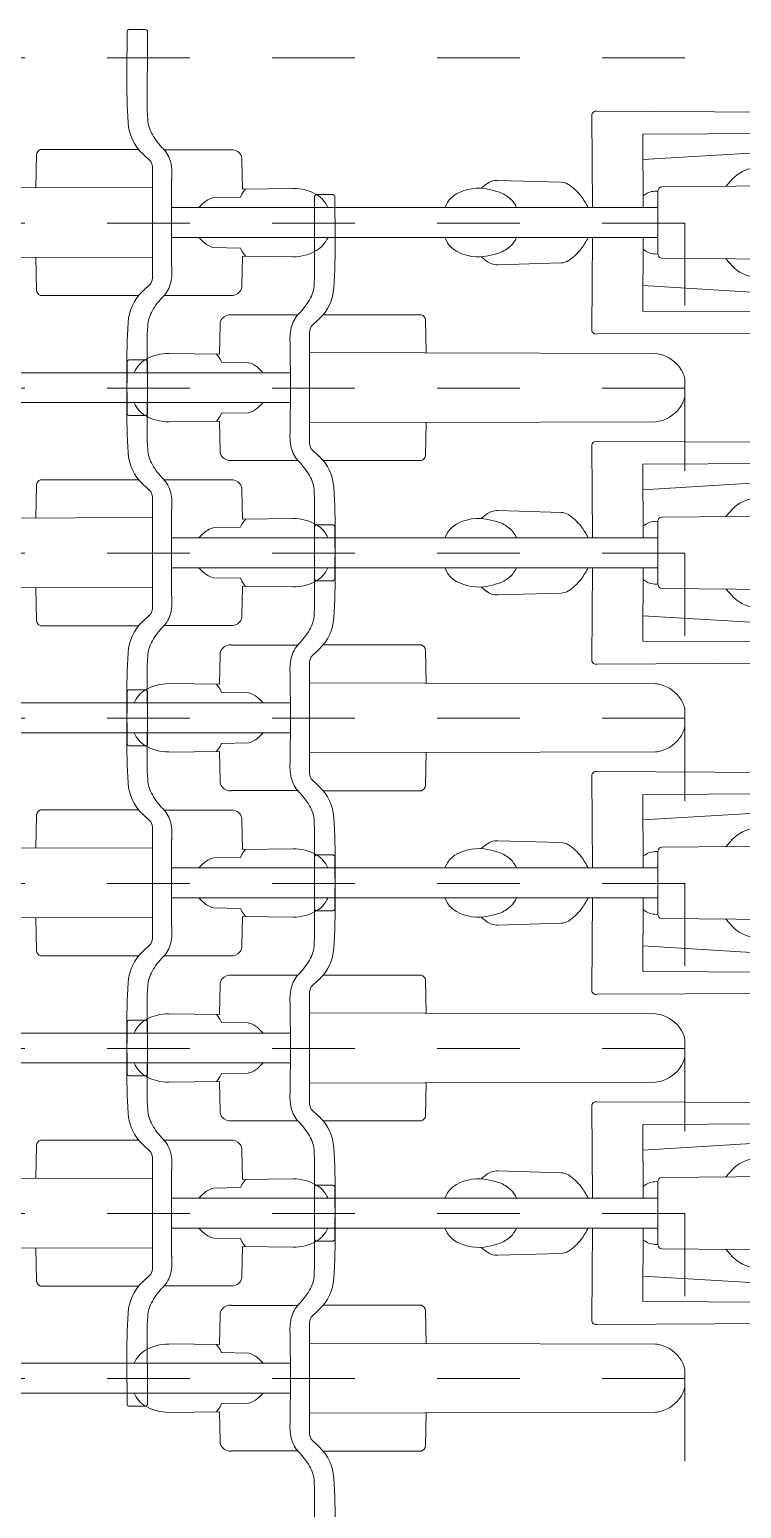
# Model space of a CAD drawing. Header units: metres. Extents: x -86 to 44, y -23 to 39.
# Drawn here: x 19.558 to 20.421, y -8.461 to -6.669 of the extents above; entities that cross this region are included whole.
import ezdxf

# ---------------------------------------------------------------- set-up
doc = ezdxf.new("R2010")
doc.units = ezdxf.units.M
doc.linetypes.add('_Verdeckte Linien_', pattern=[0.15, 0.1, -0.05])
for name, color, linetype, lineweight in [('A-DETL-GENF-HDLN', 7, '_Verdeckte Linien_', 9), ('A-DETL-GENF-OTLN', 7, 'Continuous', 9), ('C-PRKG-____-OTLN', 7, 'Continuous', 9)]:
    doc.layers.add(name, color=color, linetype=linetype, lineweight=lineweight)

# ---------------------------------------------------------------- blocks, each defined once
blk = doc.blocks.new('Fahrradstellplatz - Fahrradstellplatz-23803464--01_UG_OK_FFB_AF')
at = {"layer": 'A-DETL-GENF-HDLN', "color": 253, "true_color": 0x999999}
for p, q in [((0.4, 0), (0.4, 2)), ((0.4, 0), (0.4, 2)), ((0.8, 0), (0.8, 2)), ((0.8, 0), (0.8, 2)), ((1.2, 0), (1.2, 2)), ((1.2, 0), (1.2, 2)), ((1.6, 0), (1.6, 2)), ((0.4, 0), (0, 0)), ((1.2, 0), (0.8, 0)), ((1.6, 0), (1.2, 0)), ((0.8, 0), (0.4, 0))]:
    blk.add_line(p, q, dxfattribs=at)
at = {"layer": 'A-DETL-GENF-OTLN', "color": 253, "true_color": 0x999999}
for p, q in [((0.1825, 1.0675), (0.1825, 0.478)), ((0.2187, 1.0675), (0.2187, 0.478)), ((0.5825, 1.0675), (0.5825, 0.478)), ((0.6187, 1.0675), (0.6187, 0.478)), ((0.9825, 1.0675), (0.9825, 0.478)), ((1.0187, 1.0675), (1.0187, 0.478)), ((1.3825, 1.0675), (1.3825, 0.478)), ((1.4187, 1.0675), (1.4187, 0.478)), ((0.16, 0.564), (0.1592, 0.6253)), ((0.2412, 0.564), (0.242, 0.6253)), ((0.56, 0.564), (0.5592, 0.6253)), ((0.6412, 0.564), (0.642, 0.6253)), ((0.96, 0.564), (0.9592, 0.6253)), ((1.0412, 0.564), (1.042, 0.6253)), ((1.36, 0.564), (1.3592, 0.6253)), ((1.4412, 0.564), (1.442, 0.6253)), ((0.1242, 0.5633), (0.16, 0.564)), ((0.1599, 0.5677), (0.1626, 0.5655)), ((0.1703, 0.5287), (0.1697, 0.5614)), ((0.2309, 0.5287), (0.2315, 0.5614)), ((0.2413, 0.5677), (0.2386, 0.5655)), ((0.277, 0.5633), (0.2412, 0.564)), ((0.5242, 0.5633), (0.56, 0.564)), ((0.5599, 0.5677), (0.5626, 0.5655)), ((0.5703, 0.5287), (0.5697, 0.5614)), ((0.6309, 0.5287), (0.6315, 0.5614)), ((0.6413, 0.5677), (0.6386, 0.5655)), ((0.677, 0.5633), (0.6412, 0.564)), ((0.9242, 0.5633), (0.96, 0.564)), ((0.9599, 0.5677), (0.9626, 0.5655)), ((0.9703, 0.5287), (0.9697, 0.5614)), ((1.0309, 0.5287), (1.0315, 0.5614)), ((1.0413, 0.5677), (1.0386, 0.5655)), ((1.077, 0.5633), (1.0412, 0.564)), ((1.3242, 0.5633), (1.36, 0.564)), ((1.3599, 0.5677), (1.3626, 0.5655)), ((1.3703, 0.5287), (1.3697, 0.5614)), ((1.4309, 0.5287), (1.4315, 0.5614)), ((1.4413, 0.5677), (1.4386, 0.5655)), ((1.477, 0.5633), (1.4412, 0.564)), ((0.1124, 0.469), (0.1124, 0.5492)), ((0.2888, 0.469), (0.2888, 0.5492)), ((0.5124, 0.469), (0.5124, 0.5492)), ((0.6888, 0.469), (0.6888, 0.5492)), ((0.9124, 0.469), (0.9124, 0.5492)), ((1.0888, 0.469), (1.0888, 0.5492)), ((1.3124, 0.469), (1.3124, 0.5492)), ((1.4888, 0.469), (1.4888, 0.5492)), ((0.1825, 0.5111), (0.1776, 0.516)), ((0.2187, 0.5111), (0.2236, 0.516)), ((0.5825, 0.5111), (0.5776, 0.516)), ((0.6187, 0.5111), (0.6236, 0.516)), ((0.9825, 0.5111), (0.9776, 0.516)), ((1.0187, 0.5111), (1.0236, 0.516)), ((1.3825, 0.5111), (1.3776, 0.516)), ((1.4187, 0.5111), (1.4236, 0.516)), ((0.2006, 0.4779), (0.1482, 0.4781)), ((0.253, 0.4781), (0.2006, 0.4779)), ((0.6006, 0.4779), (0.5482, 0.4781)), ((0.653, 0.4781), (0.6006, 0.4779)), ((1.0006, 0.4779), (0.9482, 0.4781)), ((1.053, 0.4781), (1.0006, 0.4779)), ((1.4006, 0.4779), (1.3482, 0.4781)), ((1.453, 0.4781), (1.4006, 0.4779)), ((-0.0305, 0.4488), (0.0654, 0.4486)), ((0.0654, 0.4486), (0.0751, 0.4491)), ((0.1266, 0.4527), (0.1174, 0.443)), ((0.1354, 0.4549), (0.2006, 0.4547)), ((0.1593, 0.0357), (0.1581, 0.4548)), ((0.2006, 0.4547), (0.2658, 0.4549)), ((0.2419, 0.0357), (0.2431, 0.4548)), ((0.2746, 0.4527), (0.2838, 0.443)), ((0.3358, 0.4486), (0.3261, 0.4491)), ((0.4317, 0.4488), (0.3358, 0.4486)), ((0.3695, 0.4488), (0.4654, 0.4486)), ((0.4654, 0.4486), (0.4751, 0.4491)), ((0.5266, 0.4527), (0.5174, 0.443)), ((0.5354, 0.4549), (0.6006, 0.4547)), ((0.5593, 0.0357), (0.5581, 0.4548)), ((0.6006, 0.4547), (0.6658, 0.4549)), ((0.6419, 0.0357), (0.6431, 0.4548)), ((0.6746, 0.4527), (0.6838, 0.443)), ((0.7358, 0.4486), (0.7261, 0.4491)), ((0.8317, 0.4488), (0.7358, 0.4486)), ((0.7695, 0.4488), (0.8654, 0.4486)), ((0.8654, 0.4486), (0.8751, 0.4491)), ((0.9266, 0.4527), (0.9174, 0.443)), ((0.9354, 0.4549), (1.0006, 0.4547)), ((0.9593, 0.0357), (0.9581, 0.4548)), ((1.0006, 0.4547), (1.0658, 0.4549)), ((1.0419, 0.0357), (1.0431, 0.4548)), ((1.0746, 0.4527), (1.0838, 0.443)), ((1.1358, 0.4486), (1.1261, 0.4491)), ((1.2317, 0.4488), (1.1358, 0.4486)), ((1.1695, 0.4488), (1.2654, 0.4486)), ((1.2654, 0.4486), (1.2751, 0.4491)), ((1.3266, 0.4527), (1.3174, 0.443)), ((1.3354, 0.4549), (1.4006, 0.4547)), ((1.3593, 0.0357), (1.3581, 0.4548)), ((1.4006, 0.4547), (1.4658, 0.4549)), ((1.4419, 0.0357), (1.4431, 0.4548)), ((1.4746, 0.4527), (1.4838, 0.443)), ((1.5358, 0.4486), (1.5261, 0.4491)), ((1.6317, 0.4488), (1.5358, 0.4486)), ((0.1122, 0.3193), (0.1122, 0.4382)), ((0.289, 0.3193), (0.289, 0.4382)), ((0.3667, 0.4263), (0.3667, 0.4463)), ((0.4345, 0.4263), (0.4345, 0.4463)), ((0.5122, 0.3193), (0.5122, 0.4382)), ((0.689, 0.3193), (0.689, 0.4382)), ((0.7667, 0.4263), (0.7667, 0.4463)), ((0.8345, 0.4263), (0.8345, 0.4463)), ((0.9122, 0.3193), (0.9122, 0.4382)), ((1.089, 0.3193), (1.089, 0.4382)), ((1.1667, 0.4263), (1.1667, 0.4463)), ((1.2345, 0.4263), (1.2345, 0.4463)), ((1.3122, 0.3193), (1.3122, 0.4382)), ((1.489, 0.3193), (1.489, 0.4382)), ((1.6345, 0.4263), (1.6345, 0.4463)), ((0.4202, 0.4238), (0.3698, 0.4242)), ((0.381, 0.4238), (0.4314, 0.4242)), ((0.8202, 0.4238), (0.7698, 0.4242)), ((0.781, 0.4238), (0.8314, 0.4242)), ((1.2202, 0.4238), (1.1698, 0.4242)), ((1.181, 0.4238), (1.2314, 0.4242)), ((1.581, 0.4238), (1.6314, 0.4242)), ((0.1585, 0.3133), (0.1186, 0.3144)), ((0.2427, 0.3133), (0.2826, 0.3144)), ((0.5585, 0.3133), (0.5186, 0.3144)), ((0.6427, 0.3133), (0.6826, 0.3144)), ((0.9585, 0.3133), (0.9186, 0.3144)), ((1.0427, 0.3133), (1.0826, 0.3144)), ((1.3585, 0.3133), (1.3186, 0.3144)), ((1.4427, 0.3133), (1.4826, 0.3144)), ((0.1931, 0), (0.2006, 0)), ((0.2006, 0), (0.2081, 0)), ((0.9931, 0), (1.0006, 0)), ((1.0006, 0), (1.0081, 0)), ((1.3931, 0), (1.4006, 0)), ((1.4006, 0), (1.4081, 0)), ((0.5931, 0), (0.6006, 0)), ((0.6006, 0), (0.6081, 0))]:
    blk.add_line(p, q, dxfattribs=at)
for centre, radius, start, end in [((0.1952, 0.6369), 0.033, 113.0393, 149.4774), ((0.206, 0.6369), 0.033, 30.5226, 66.9607), ((0.5952, 0.6369), 0.033, 113.0393, 149.4774), ((0.606, 0.6369), 0.033, 30.5226, 66.9607), ((0.9952, 0.6369), 0.033, 113.0393, 149.4774), ((1.006, 0.6369), 0.033, 30.5226, 66.9607), ((1.3952, 0.6369), 0.033, 113.0393, 149.4774), ((1.406, 0.6369), 0.033, 30.5226, 66.9607), ((0.2138, 0.626), 0.0546, 149.4774, 180.6909), ((0.1874, 0.626), 0.0546, 359.3091, 30.5226), ((0.6138, 0.626), 0.0546, 149.4774, 180.6909), ((0.5874, 0.626), 0.0546, 359.3091, 30.5226), ((1.0138, 0.626), 0.0546, 149.4774, 180.6909), ((0.9874, 0.626), 0.0546, 359.3091, 30.5226), ((1.4138, 0.626), 0.0546, 149.4774, 180.6909), ((1.3874, 0.626), 0.0546, 359.3091, 30.5226), ((0.1247, 0.551), 0.0125, 128.2192, 188.3038), ((0.1241, 0.5518), 0.0115, 89.7991, 128.2192), ((0.177, 0.5825), 0.0223, 229.8575, 251.052), ((0.2242, 0.5825), 0.0223, 288.948, 310.1425), ((0.2771, 0.5518), 0.0115, 51.7808, 90.2009), ((0.2765, 0.551), 0.0125, 351.6962, 51.7808), ((0.5247, 0.551), 0.0125, 128.2192, 188.3038), ((0.5241, 0.5518), 0.0115, 89.7991, 128.2192), ((0.577, 0.5825), 0.0223, 229.8575, 251.052), ((0.6242, 0.5825), 0.0223, 288.948, 310.1425), ((0.6771, 0.5518), 0.0115, 51.7808, 90.2009), ((0.6765, 0.551), 0.0125, 351.6962, 51.7808), ((0.9247, 0.551), 0.0125, 128.2192, 188.3038), ((0.9241, 0.5518), 0.0115, 89.7991, 128.2192), ((0.977, 0.5825), 0.0223, 229.8575, 251.052), ((1.0242, 0.5825), 0.0223, 288.948, 310.1425), ((1.0771, 0.5518), 0.0115, 51.7808, 90.2009), ((1.0765, 0.551), 0.0125, 351.6962, 51.7808), ((1.3247, 0.551), 0.0125, 128.2192, 188.3038), ((1.3241, 0.5518), 0.0115, 89.7991, 128.2192), ((1.377, 0.5825), 0.0223, 229.8575, 251.052), ((1.4242, 0.5825), 0.0223, 288.948, 310.1425), ((1.4771, 0.5518), 0.0115, 51.7808, 90.2009), ((1.4765, 0.551), 0.0125, 351.6962, 51.7808), ((0.1968, 0.5354), 0.0273, 194.1816, 225.3541), ((0.2044, 0.5354), 0.0273, 314.6459, 345.8184), ((0.5968, 0.5354), 0.0273, 194.1816, 225.3541), ((0.6044, 0.5354), 0.0273, 314.6459, 345.8184), ((0.9968, 0.5354), 0.0273, 194.1816, 225.3541), ((1.0044, 0.5354), 0.0273, 314.6459, 345.8184), ((1.3968, 0.5354), 0.0273, 194.1816, 225.3541), ((1.4044, 0.5354), 0.0273, 314.6459, 345.8184), ((0.0519, 0.5273), 0.0839, 300.1335, 314.8059), ((0.1355, 0.4431), 0.0347, 102.9222, 134.8059), ((0.1414, 0.4178), 0.0607, 83.5208, 102.9222), ((0.2598, 0.4178), 0.0607, 77.0778, 96.4792), ((0.2656, 0.4431), 0.0347, 45.1941, 77.0778), ((0.3493, 0.5273), 0.0839, 225.1941, 239.8665), ((0.4519, 0.5273), 0.0839, 300.1335, 314.8059), ((0.5355, 0.4431), 0.0347, 102.9222, 134.8059), ((0.5414, 0.4178), 0.0607, 83.5208, 102.9222), ((0.6598, 0.4178), 0.0607, 77.0778, 96.4792), ((0.6656, 0.4431), 0.0347, 45.1941, 77.0778), ((0.7493, 0.5273), 0.0839, 225.1941, 239.8665), ((0.8519, 0.5273), 0.0839, 300.1335, 314.8059), ((0.9355, 0.4431), 0.0347, 102.9222, 134.8059), ((0.9414, 0.4178), 0.0607, 83.5208, 102.9222), ((1.0598, 0.4178), 0.0607, 77.0778, 96.4792), ((1.0656, 0.4431), 0.0347, 45.1941, 77.0778), ((1.1493, 0.5273), 0.0839, 225.1941, 239.8665), ((1.2519, 0.5273), 0.0839, 300.1335, 314.8059), ((1.3355, 0.4431), 0.0347, 102.9222, 134.8059), ((1.3414, 0.4178), 0.0607, 83.5208, 102.9222), ((1.4598, 0.4178), 0.0607, 77.0778, 96.4792), ((1.4656, 0.4431), 0.0347, 45.1941, 77.0778), ((1.5493, 0.5273), 0.0839, 225.1941, 239.8665), ((0.073, 0.491), 0.0419, 272.8793, 300.1335), ((0.1353, 0.4364), 0.0186, 89.7864, 118.0605), ((0.2659, 0.4364), 0.0186, 61.9395, 90.2136), ((0.3282, 0.491), 0.0419, 239.8665, 267.1207), ((0.3692, 0.4463), 0.00251, 83.5873, 180), ((0.4319, 0.4463), 0.00251, 0, 96.4127), ((0.473, 0.491), 0.0419, 272.8793, 300.1335), ((0.5353, 0.4364), 0.0186, 89.7864, 118.0605), ((0.6659, 0.4364), 0.0186, 61.9395, 90.2136), ((0.7282, 0.491), 0.0419, 239.8665, 267.1207), ((0.7692, 0.4463), 0.00251, 83.5873, 180), ((0.8319, 0.4463), 0.00251, 0, 96.4127), ((0.873, 0.491), 0.0419, 272.8793, 300.1335), ((0.9353, 0.4364), 0.0186, 89.7864, 118.0605), ((1.0659, 0.4364), 0.0186, 61.9395, 90.2136), ((1.1282, 0.491), 0.0419, 239.8665, 267.1207), ((1.1692, 0.4463), 0.00251, 83.5873, 180), ((1.2319, 0.4463), 0.00251, 0, 96.4127), ((1.273, 0.491), 0.0419, 272.8793, 300.1335), ((1.3353, 0.4364), 0.0186, 89.7864, 118.0605), ((1.4659, 0.4364), 0.0186, 61.9395, 90.2136), ((1.5282, 0.491), 0.0419, 239.8665, 267.1207), ((1.6319, 0.4463), 0.00251, 0, 96.4127), ((0.0762, 0.482), 0.0567, 273.4273, 316.6249), ((0.325, 0.482), 0.0567, 223.3751, 266.5727), ((0.4762, 0.482), 0.0567, 273.4273, 316.6249), ((0.725, 0.482), 0.0567, 223.3751, 266.5727), ((0.8762, 0.482), 0.0567, 273.4273, 316.6249), ((1.125, 0.482), 0.0567, 223.3751, 266.5727), ((1.2762, 0.482), 0.0567, 273.4273, 316.6249), ((1.525, 0.482), 0.0567, 223.3751, 266.5727), ((0.0251, 1.3361), 0.9124, 269.6923, 273.4273), ((0.3761, 1.3361), 0.9124, 266.5727, 270.3077), ((0.3698, 0.4274), 0.00327, 199.6166, 269.5389), ((0.4251, 1.3361), 0.9124, 269.6923, 273.4273), ((0.4314, 0.4274), 0.00327, 270.4611, 340.3834), ((0.7761, 1.3361), 0.9124, 266.5727, 270.3077), ((0.7698, 0.4274), 0.00327, 199.6166, 269.5389), ((0.8251, 1.3361), 0.9124, 269.6923, 273.4273), ((0.8314, 0.4274), 0.00327, 270.4611, 340.3834), ((1.1761, 1.3361), 0.9124, 266.5727, 270.3077), ((1.1698, 0.4274), 0.00327, 199.6166, 269.5389), ((1.2251, 1.3361), 0.9124, 269.6923, 273.4273), ((1.2314, 0.4274), 0.00327, 270.4611, 340.3834), ((1.5761, 1.3361), 0.9124, 266.5727, 270.3077), ((1.6314, 0.4274), 0.00327, 270.4611, 340.3834), ((0.1188, 0.3212), 0.00683, 196.6805, 268.4014), ((0.2824, 0.3212), 0.00683, 271.5986, 343.3195), ((0.5188, 0.3212), 0.00683, 196.6805, 268.4014), ((0.6824, 0.3212), 0.00683, 271.5986, 343.3195), ((0.9188, 0.3212), 0.00683, 196.6805, 268.4014), ((1.0824, 0.3212), 0.00683, 271.5986, 343.3195), ((1.3188, 0.3212), 0.00683, 196.6805, 268.4014), ((1.4824, 0.3212), 0.00683, 271.5986, 343.3195), ((0.1997, 0.0394), 0.0406, 185.2642, 198.9471), ((0.2003, 0.0396), 0.0412, 198.9471, 245.2958), ((0.2009, 0.0396), 0.0412, 294.7042, 341.0529), ((0.2015, 0.0394), 0.0406, 341.0529, 354.7358), ((0.5997, 0.0394), 0.0406, 185.2642, 198.9471), ((0.6003, 0.0396), 0.0412, 198.9471, 245.2958), ((0.6009, 0.0396), 0.0412, 294.7042, 341.0529), ((0.6015, 0.0394), 0.0406, 341.0529, 354.7358), ((0.9997, 0.0394), 0.0406, 185.2642, 198.9471), ((1.0003, 0.0396), 0.0412, 198.9471, 245.2958), ((1.0009, 0.0396), 0.0412, 294.7042, 341.0529), ((1.0015, 0.0394), 0.0406, 341.0529, 354.7358), ((1.3997, 0.0394), 0.0406, 185.2642, 198.9471), ((1.4003, 0.0396), 0.0412, 198.9471, 245.2958), ((1.4009, 0.0396), 0.0412, 294.7042, 341.0529), ((1.4015, 0.0394), 0.0406, 341.0529, 354.7358), ((0.1931, 0.024), 0.024, 245.2958, 269.9884), ((0.2081, 0.024), 0.024, 270.0116, 294.7042), ((0.5931, 0.024), 0.024, 245.2958, 269.9884), ((0.6081, 0.024), 0.024, 270.0116, 294.7042), ((0.9931, 0.024), 0.024, 245.2958, 269.9884), ((1.0081, 0.024), 0.024, 270.0116, 294.7042), ((1.3931, 0.024), 0.024, 245.2958, 269.9884), ((1.4081, 0.024), 0.024, 270.0116, 294.7042)]:
    blk.add_arc(centre, radius, start, end, dxfattribs=at)
blk = doc.blocks.new('Fahrradstellplatz - Fahrradstellplatz-23803658--01_UG_OK_FFB_AF')
at = {"layer": 'A-DETL-GENF-HDLN', "color": 253, "true_color": 0x999999}
for p, q in [((0, 0), (0, -2)), ((0.4, 0), (0.4, -2)), ((0.4, 0), (0.4, -2)), ((0.8, 0), (0.8, -2)), ((0.8, 0), (0.8, -2)), ((1.2, 0), (1.2, -2)), ((1.2, 0), (1.2, -2)), ((1.6, 0), (1.6, -2))]:
    blk.add_line(p, q, dxfattribs=at)
at = {"layer": 'A-DETL-GENF-OTLN', "color": 253, "true_color": 0x999999}
for p, q in [((0.1593, -0.0357), (0.1581, -0.4548)), ((0.2419, -0.0357), (0.2431, -0.4548)), ((0.5593, -0.0357), (0.5581, -0.4548)), ((0.6419, -0.0357), (0.6431, -0.4548)), ((0.9593, -0.0357), (0.9581, -0.4548)), ((1.0419, -0.0357), (1.0431, -0.4548)), ((1.3593, -0.0357), (1.3581, -0.4548)), ((1.4419, -0.0357), (1.4431, -0.4548)), ((0.1122, -0.3193), (0.1122, -0.4382)), ((0.1585, -0.3133), (0.1186, -0.3144)), ((0.2427, -0.3133), (0.2826, -0.3144)), ((0.289, -0.3193), (0.289, -0.4382)), ((0.5122, -0.3193), (0.5122, -0.4382)), ((0.5585, -0.3133), (0.5186, -0.3144)), ((0.6427, -0.3133), (0.6826, -0.3144)), ((0.689, -0.3193), (0.689, -0.4382)), ((0.9122, -0.3193), (0.9122, -0.4382)), ((0.9585, -0.3133), (0.9186, -0.3144)), ((1.0427, -0.3133), (1.0826, -0.3144)), ((1.089, -0.3193), (1.089, -0.4382)), ((1.3122, -0.3193), (1.3122, -0.4382)), ((1.3585, -0.3133), (1.3186, -0.3144)), ((1.4427, -0.3133), (1.4826, -0.3144)), ((1.489, -0.3193), (1.489, -0.4382)), ((-0.0333, -0.4263), (-0.0333, -0.4463)), ((0.0202, -0.4238), (-0.0302, -0.4242)), ((0.3667, -0.4263), (0.3667, -0.4463)), ((0.4202, -0.4238), (0.3698, -0.4242)), ((0.381, -0.4238), (0.4314, -0.4242)), ((0.4345, -0.4263), (0.4345, -0.4463)), ((0.7667, -0.4263), (0.7667, -0.4463)), ((0.8202, -0.4238), (0.7698, -0.4242)), ((0.781, -0.4238), (0.8314, -0.4242)), ((0.8345, -0.4263), (0.8345, -0.4463)), ((1.1667, -0.4263), (1.1667, -0.4463)), ((1.2202, -0.4238), (1.1698, -0.4242)), ((1.181, -0.4238), (1.2314, -0.4242)), ((1.2345, -0.4263), (1.2345, -0.4463)), ((1.581, -0.4238), (1.6314, -0.4242)), ((1.6345, -0.4263), (1.6345, -0.4463)), ((0.1266, -0.4527), (0.1174, -0.443)), ((0.2746, -0.4527), (0.2838, -0.443)), ((0.5266, -0.4527), (0.5174, -0.443)), ((0.6746, -0.4527), (0.6838, -0.443)), ((0.9266, -0.4527), (0.9174, -0.443)), ((1.0746, -0.4527), (1.0838, -0.443)), ((1.3266, -0.4527), (1.3174, -0.443)), ((1.4746, -0.4527), (1.4838, -0.443)), ((-0.0305, -0.4488), (0.0654, -0.4486)), ((0.0654, -0.4486), (0.0751, -0.4491)), ((0.1354, -0.4549), (0.2006, -0.4547)), ((0.2006, -0.4547), (0.2658, -0.4549)), ((0.3358, -0.4486), (0.3261, -0.4491)), ((0.4317, -0.4488), (0.3358, -0.4486)), ((0.3695, -0.4488), (0.4654, -0.4486)), ((0.4654, -0.4486), (0.4751, -0.4491)), ((0.5354, -0.4549), (0.6006, -0.4547)), ((0.6006, -0.4547), (0.6658, -0.4549)), ((0.7358, -0.4486), (0.7261, -0.4491)), ((0.8317, -0.4488), (0.7358, -0.4486)), ((0.7695, -0.4488), (0.8654, -0.4486)), ((0.8654, -0.4486), (0.8751, -0.4491)), ((0.9354, -0.4549), (1.0006, -0.4547)), ((1.0006, -0.4547), (1.0658, -0.4549)), ((1.1358, -0.4486), (1.1261, -0.4491)), ((1.2317, -0.4488), (1.1358, -0.4486)), ((1.1695, -0.4488), (1.2654, -0.4486)), ((1.2654, -0.4486), (1.2751, -0.4491)), ((1.3354, -0.4549), (1.4006, -0.4547)), ((1.4006, -0.4547), (1.4658, -0.4549)), ((1.5358, -0.4486), (1.5261, -0.4491)), ((1.6317, -0.4488), (1.5358, -0.4486)), ((0.1124, -0.469), (0.1124, -0.5492)), ((0.2006, -0.4779), (0.1482, -0.4781)), ((0.1825, -1.0675), (0.1825, -0.478)), ((0.253, -0.4781), (0.2006, -0.4779)), ((0.2187, -1.0675), (0.2187, -0.478)), ((0.2888, -0.469), (0.2888, -0.5492)), ((0.5124, -0.469), (0.5124, -0.5492)), ((0.6006, -0.4779), (0.5482, -0.4781)), ((0.5825, -1.0675), (0.5825, -0.478)), ((0.653, -0.4781), (0.6006, -0.4779)), ((0.6187, -1.0675), (0.6187, -0.478)), ((0.6888, -0.469), (0.6888, -0.5492)), ((0.9124, -0.469), (0.9124, -0.5492)), ((1.0006, -0.4779), (0.9482, -0.4781)), ((0.9825, -1.0675), (0.9825, -0.478)), ((1.053, -0.4781), (1.0006, -0.4779)), ((1.0187, -1.0675), (1.0187, -0.478)), ((1.0888, -0.469), (1.0888, -0.5492)), ((1.3124, -0.469), (1.3124, -0.5492)), ((1.4006, -0.4779), (1.3482, -0.4781)), ((1.3825, -1.0675), (1.3825, -0.478)), ((1.453, -0.4781), (1.4006, -0.4779)), ((1.4187, -1.0675), (1.4187, -0.478)), ((1.4888, -0.469), (1.4888, -0.5492)), ((0.1825, -0.5111), (0.1776, -0.516)), ((0.2187, -0.5111), (0.2236, -0.516)), ((0.5825, -0.5111), (0.5776, -0.516)), ((0.6187, -0.5111), (0.6236, -0.516)), ((0.9825, -0.5111), (0.9776, -0.516)), ((1.0187, -0.5111), (1.0236, -0.516)), ((1.3825, -0.5111), (1.3776, -0.516)), ((1.4187, -0.5111), (1.4236, -0.516)), ((0.1703, -0.5287), (0.1697, -0.5614)), ((0.2309, -0.5287), (0.2315, -0.5614)), ((0.5703, -0.5287), (0.5697, -0.5614)), ((0.6309, -0.5287), (0.6315, -0.5614)), ((0.9703, -0.5287), (0.9697, -0.5614)), ((1.0309, -0.5287), (1.0315, -0.5614)), ((1.3703, -0.5287), (1.3697, -0.5614)), ((1.4309, -0.5287), (1.4315, -0.5614)), ((0.1242, -0.5633), (0.16, -0.564)), ((0.16, -0.564), (0.1592, -0.6253)), ((0.1599, -0.5677), (0.1626, -0.5655)), ((0.2413, -0.5677), (0.2386, -0.5655)), ((0.277, -0.5633), (0.2412, -0.564)), ((0.2412, -0.564), (0.242, -0.6253)), ((0.5242, -0.5633), (0.56, -0.564)), ((0.56, -0.564), (0.5592, -0.6253)), ((0.5599, -0.5677), (0.5626, -0.5655)), ((0.6413, -0.5677), (0.6386, -0.5655)), ((0.677, -0.5633), (0.6412, -0.564)), ((0.6412, -0.564), (0.642, -0.6253)), ((0.9242, -0.5633), (0.96, -0.564)), ((0.96, -0.564), (0.9592, -0.6253)), ((0.9599, -0.5677), (0.9626, -0.5655)), ((1.0413, -0.5677), (1.0386, -0.5655)), ((1.077, -0.5633), (1.0412, -0.564)), ((1.0412, -0.564), (1.042, -0.6253)), ((1.3242, -0.5633), (1.36, -0.564)), ((1.36, -0.564), (1.3592, -0.6253)), ((1.3599, -0.5677), (1.3626, -0.5655)), ((1.4413, -0.5677), (1.4386, -0.5655)), ((1.477, -0.5633), (1.4412, -0.564)), ((1.4412, -0.564), (1.442, -0.6253)), ((0.1825, -0.809), (0.1779, -0.8114)), ((0.2187, -0.809), (0.2233, -0.8114)), ((0.5825, -0.809), (0.5779, -0.8114)), ((0.6187, -0.809), (0.6233, -0.8114)), ((0.9825, -0.809), (0.9779, -0.8114)), ((1.0187, -0.809), (1.0233, -0.8114)), ((1.3825, -0.809), (1.3779, -0.8114)), ((1.4187, -0.809), (1.4233, -0.8114)), ((0.1591, -0.8532), (0.1542, -0.8592)), ((0.2421, -0.8532), (0.247, -0.8592)), ((0.5591, -0.8532), (0.5542, -0.8592)), ((0.6421, -0.8532), (0.647, -0.8592)), ((0.9591, -0.8532), (0.9542, -0.8592)), ((1.0421, -0.8532), (1.047, -0.8592)), ((1.3591, -0.8532), (1.3542, -0.8592)), ((1.4421, -0.8532), (1.447, -0.8592)), ((0.1495, -0.8735), (0.1517, -0.95)), ((0.2517, -0.8735), (0.2495, -0.95)), ((0.5495, -0.8735), (0.5517, -0.95)), ((0.6517, -0.8735), (0.6495, -0.95)), ((0.9495, -0.8735), (0.9517, -0.95)), ((1.0517, -0.8735), (1.0495, -0.95)), ((1.3495, -0.8735), (1.3517, -0.95)), ((1.4517, -0.8735), (1.4495, -0.95)), ((0.0658, -0.9937), (0.0667, -1.2142)), ((0.1825, -0.9883), (0.0707, -0.9872)), ((0.2187, -0.9883), (0.3305, -0.9872)), ((0.3354, -0.9937), (0.3345, -1.2142)), ((0.4658, -0.9937), (0.4667, -1.2142)), ((0.5825, -0.9883), (0.4707, -0.9872)), ((0.6187, -0.9883), (0.7305, -0.9872)), ((0.7354, -0.9937), (0.7345, -1.2142)), ((0.8658, -0.9937), (0.8667, -1.2142)), ((0.9825, -0.9883), (0.8707, -0.9872)), ((1.0187, -0.9883), (1.1305, -0.9872)), ((1.1354, -0.9937), (1.1345, -1.2142)), ((1.2658, -0.9937), (1.2667, -1.2142)), ((1.3825, -0.9883), (1.2707, -0.9872)), ((1.4187, -0.9883), (1.5305, -0.9872)), ((1.5354, -0.9937), (1.5345, -1.2142)), ((0.0925, -1.2142), (0.0933, -1.049)), ((0.0933, -1.049), (0.1825, -1.0497)), ((0.1028, -1.408), (0.1243, -1.0493)), ((0.3079, -1.049), (0.2187, -1.0497)), ((0.2984, -1.408), (0.2769, -1.0493)), ((0.3087, -1.2142), (0.3079, -1.049)), ((0.4925, -1.2142), (0.4933, -1.049)), ((0.4933, -1.049), (0.5825, -1.0497)), ((0.5028, -1.408), (0.5243, -1.0493)), ((0.7079, -1.049), (0.6187, -1.0497)), ((0.6984, -1.408), (0.6769, -1.0493)), ((0.7087, -1.2142), (0.7079, -1.049)), ((0.8925, -1.2142), (0.8933, -1.049)), ((0.8933, -1.049), (0.9825, -1.0497)), ((0.9028, -1.408), (0.9243, -1.0493)), ((1.1079, -1.049), (1.0187, -1.0497)), ((1.0984, -1.408), (1.0769, -1.0493)), ((1.1087, -1.2142), (1.1079, -1.049)), ((1.2925, -1.2142), (1.2933, -1.049)), ((1.2933, -1.049), (1.3825, -1.0497)), ((1.3028, -1.408), (1.3243, -1.0493)), ((1.5079, -1.049), (1.4187, -1.0497)), ((1.4984, -1.408), (1.4769, -1.0493)), ((1.5087, -1.2142), (1.5079, -1.049)), ((0.1573, -1.0716), (0.155, -1.3458)), ((0.1604, -1.0681), (0.1621, -1.0675)), ((0.1621, -1.0675), (0.2006, -1.0674)), ((0.1624, -1.0675), (0.1627, -1.0634)), ((0.2006, -1.0674), (0.2391, -1.0675)), ((0.2387, -1.0675), (0.2385, -1.0634)), ((0.2391, -1.0675), (0.2408, -1.0681)), ((0.2462, -1.3458), (0.2439, -1.0716)), ((0.5573, -1.0716), (0.555, -1.3458)), ((0.5604, -1.0681), (0.5621, -1.0675)), ((0.5621, -1.0675), (0.6006, -1.0674)), ((0.5624, -1.0675), (0.5627, -1.0634)), ((0.6006, -1.0674), (0.6391, -1.0675)), ((0.6387, -1.0675), (0.6385, -1.0634)), ((0.6391, -1.0675), (0.6408, -1.0681)), ((0.6462, -1.3458), (0.6439, -1.0716)), ((0.9573, -1.0716), (0.955, -1.3458)), ((0.9604, -1.0681), (0.9621, -1.0675)), ((0.9621, -1.0675), (1.0006, -1.0674)), ((0.9624, -1.0675), (0.9627, -1.0634)), ((1.0006, -1.0674), (1.0391, -1.0675)), ((1.0387, -1.0675), (1.0385, -1.0634)), ((1.0391, -1.0675), (1.0408, -1.0681)), ((1.0462, -1.3458), (1.0439, -1.0716)), ((1.3573, -1.0716), (1.355, -1.3458)), ((1.3604, -1.0681), (1.3621, -1.0675)), ((1.3621, -1.0675), (1.4006, -1.0674)), ((1.3624, -1.0675), (1.3627, -1.0634)), ((1.4006, -1.0674), (1.4391, -1.0675)), ((1.4387, -1.0675), (1.4385, -1.0634)), ((1.4391, -1.0675), (1.4408, -1.0681)), ((1.4462, -1.3458), (1.4439, -1.0716)), ((0.1567, -1.1498), (0.1478, -1.1579)), ((0.2445, -1.1498), (0.2534, -1.1579)), ((0.5567, -1.1498), (0.5478, -1.1579)), ((0.6445, -1.1498), (0.6534, -1.1579)), ((0.9567, -1.1498), (0.9478, -1.1579)), ((1.0445, -1.1498), (1.0534, -1.1579)), ((1.3567, -1.1498), (1.3478, -1.1579)), ((1.4445, -1.1498), (1.4534, -1.1579))]:
    blk.add_line(p, q, dxfattribs=at)
for centre, radius, start, end in [((0.1188, -0.3212), 0.00683, 91.5986, 163.3195), ((0.2824, -0.3212), 0.00683, 16.6805, 88.4014), ((0.5188, -0.3212), 0.00683, 91.5986, 163.3195), ((0.6824, -0.3212), 0.00683, 16.6805, 88.4014), ((0.9188, -0.3212), 0.00683, 91.5986, 163.3195), ((1.0824, -0.3212), 0.00683, 16.6805, 88.4014), ((1.3188, -0.3212), 0.00683, 91.5986, 163.3195), ((1.4824, -0.3212), 0.00683, 16.6805, 88.4014), ((-0.0302, -0.4274), 0.00327, 90.4611, 160.3834), ((0.0251, -1.3361), 0.9124, 86.5727, 90.3077), ((0.0762, -0.482), 0.0567, 43.3751, 86.5727), ((0.325, -0.482), 0.0567, 93.4273, 136.6249), ((0.3761, -1.3361), 0.9124, 89.6923, 93.4273), ((0.3698, -0.4274), 0.00327, 90.4611, 160.3834), ((0.4251, -1.3361), 0.9124, 86.5727, 90.3077), ((0.4314, -0.4274), 0.00327, 19.6166, 89.5389), ((0.4762, -0.482), 0.0567, 43.3751, 86.5727), ((0.725, -0.482), 0.0567, 93.4273, 136.6249), ((0.7761, -1.3361), 0.9124, 89.6923, 93.4273), ((0.7698, -0.4274), 0.00327, 90.4611, 160.3834), ((0.8251, -1.3361), 0.9124, 86.5727, 90.3077), ((0.8314, -0.4274), 0.00327, 19.6166, 89.5389), ((0.8762, -0.482), 0.0567, 43.3751, 86.5727), ((1.125, -0.482), 0.0567, 93.4273, 136.6249), ((1.1761, -1.3361), 0.9124, 89.6923, 93.4273), ((1.1698, -0.4274), 0.00327, 90.4611, 160.3834), ((1.2251, -1.3361), 0.9124, 86.5727, 90.3077), ((1.2314, -0.4274), 0.00327, 19.6166, 89.5389), ((1.2762, -0.482), 0.0567, 43.3751, 86.5727), ((1.525, -0.482), 0.0567, 93.4273, 136.6249), ((1.5761, -1.3361), 0.9124, 89.6923, 93.4273), ((1.6314, -0.4274), 0.00327, 19.6166, 89.5389), ((-0.0308, -0.4463), 0.00251, 180, 276.4127), ((0.3692, -0.4463), 0.00251, 180, 276.4127), ((0.4319, -0.4463), 0.00251, 263.5873, 0), ((0.7692, -0.4463), 0.00251, 180, 276.4127), ((0.8319, -0.4463), 0.00251, 263.5873, 0), ((1.1692, -0.4463), 0.00251, 180, 276.4127), ((1.2319, -0.4463), 0.00251, 263.5873, 0), ((1.6319, -0.4463), 0.00251, 263.5873, 0), ((0.073, -0.491), 0.0419, 59.8665, 87.1207), ((0.0519, -0.5273), 0.0839, 45.1941, 59.8665), ((0.1353, -0.4364), 0.0186, 241.9395, 270.2136), ((0.2659, -0.4364), 0.0186, 269.7864, 298.0605), ((0.3493, -0.5273), 0.0839, 120.1335, 134.8059), ((0.3282, -0.491), 0.0419, 92.8793, 120.1335), ((0.473, -0.491), 0.0419, 59.8665, 87.1207), ((0.4519, -0.5273), 0.0839, 45.1941, 59.8665), ((0.5353, -0.4364), 0.0186, 241.9395, 270.2136), ((0.6659, -0.4364), 0.0186, 269.7864, 298.0605), ((0.7493, -0.5273), 0.0839, 120.1335, 134.8059), ((0.7282, -0.491), 0.0419, 92.8793, 120.1335), ((0.873, -0.491), 0.0419, 59.8665, 87.1207), ((0.8519, -0.5273), 0.0839, 45.1941, 59.8665), ((0.9353, -0.4364), 0.0186, 241.9395, 270.2136), ((1.0659, -0.4364), 0.0186, 269.7864, 298.0605), ((1.1493, -0.5273), 0.0839, 120.1335, 134.8059), ((1.1282, -0.491), 0.0419, 92.8793, 120.1335), ((1.273, -0.491), 0.0419, 59.8665, 87.1207), ((1.2519, -0.5273), 0.0839, 45.1941, 59.8665), ((1.3353, -0.4364), 0.0186, 241.9395, 270.2136), ((1.4659, -0.4364), 0.0186, 269.7864, 298.0605), ((1.5493, -0.5273), 0.0839, 120.1335, 134.8059), ((1.5282, -0.491), 0.0419, 92.8793, 120.1335), ((0.1355, -0.4431), 0.0347, 225.1941, 257.0778), ((0.1414, -0.4178), 0.0607, 257.0778, 276.4792), ((0.2598, -0.4178), 0.0607, 263.5208, 282.9222), ((0.2656, -0.4431), 0.0347, 282.9222, 314.8059), ((0.5355, -0.4431), 0.0347, 225.1941, 257.0778), ((0.5414, -0.4178), 0.0607, 257.0778, 276.4792), ((0.6598, -0.4178), 0.0607, 263.5208, 282.9222), ((0.6656, -0.4431), 0.0347, 282.9222, 314.8059), ((0.9355, -0.4431), 0.0347, 225.1941, 257.0778), ((0.9414, -0.4178), 0.0607, 257.0778, 276.4792), ((1.0598, -0.4178), 0.0607, 263.5208, 282.9222), ((1.0656, -0.4431), 0.0347, 282.9222, 314.8059), ((1.3355, -0.4431), 0.0347, 225.1941, 257.0778), ((1.3414, -0.4178), 0.0607, 257.0778, 276.4792), ((1.4598, -0.4178), 0.0607, 263.5208, 282.9222), ((1.4656, -0.4431), 0.0347, 282.9222, 314.8059), ((0.1968, -0.5354), 0.0273, 134.6459, 165.8184), ((0.2044, -0.5354), 0.0273, 14.1816, 45.3541), ((0.5968, -0.5354), 0.0273, 134.6459, 165.8184), ((0.6044, -0.5354), 0.0273, 14.1816, 45.3541), ((0.9968, -0.5354), 0.0273, 134.6459, 165.8184), ((1.0044, -0.5354), 0.0273, 14.1816, 45.3541), ((1.3968, -0.5354), 0.0273, 134.6459, 165.8184), ((1.4044, -0.5354), 0.0273, 14.1816, 45.3541), ((0.1247, -0.551), 0.0125, 171.6962, 231.7808), ((0.2765, -0.551), 0.0125, 308.2192, 8.3038), ((0.5247, -0.551), 0.0125, 171.6962, 231.7808), ((0.6765, -0.551), 0.0125, 308.2192, 8.3038), ((0.9247, -0.551), 0.0125, 171.6962, 231.7808), ((1.0765, -0.551), 0.0125, 308.2192, 8.3038), ((1.3247, -0.551), 0.0125, 171.6962, 231.7808), ((1.4765, -0.551), 0.0125, 308.2192, 8.3038), ((0.1241, -0.5518), 0.0115, 231.7808, 270.2009), ((0.177, -0.5825), 0.0223, 108.948, 130.1425), ((0.2242, -0.5825), 0.0223, 49.8575, 71.052), ((0.2771, -0.5518), 0.0115, 269.7991, 308.2192), ((0.5241, -0.5518), 0.0115, 231.7808, 270.2009), ((0.577, -0.5825), 0.0223, 108.948, 130.1425), ((0.6242, -0.5825), 0.0223, 49.8575, 71.052), ((0.6771, -0.5518), 0.0115, 269.7991, 308.2192), ((0.9241, -0.5518), 0.0115, 231.7808, 270.2009), ((0.977, -0.5825), 0.0223, 108.948, 130.1425), ((1.0242, -0.5825), 0.0223, 49.8575, 71.052), ((1.0771, -0.5518), 0.0115, 269.7991, 308.2192), ((1.3241, -0.5518), 0.0115, 231.7808, 270.2009), ((1.377, -0.5825), 0.0223, 108.948, 130.1425), ((1.4242, -0.5825), 0.0223, 49.8575, 71.052), ((1.4771, -0.5518), 0.0115, 269.7991, 308.2192), ((0.2138, -0.626), 0.0546, 179.3091, 210.5226), ((0.1874, -0.626), 0.0546, 329.4774, 0.6909), ((0.6138, -0.626), 0.0546, 179.3091, 210.5226), ((0.5874, -0.626), 0.0546, 329.4774, 0.6909), ((1.0138, -0.626), 0.0546, 179.3091, 210.5226), ((0.9874, -0.626), 0.0546, 329.4774, 0.6909), ((1.4138, -0.626), 0.0546, 179.3091, 210.5226), ((1.3874, -0.626), 0.0546, 329.4774, 0.6909), ((0.1952, -0.6369), 0.033, 210.5226, 246.9607), ((0.206, -0.6369), 0.033, 293.0393, 329.4774), ((0.5952, -0.6369), 0.033, 210.5226, 246.9607), ((0.606, -0.6369), 0.033, 293.0393, 329.4774), ((0.9952, -0.6369), 0.033, 210.5226, 246.9607), ((1.006, -0.6369), 0.033, 293.0393, 329.4774), ((1.3952, -0.6369), 0.033, 210.5226, 246.9607), ((1.406, -0.6369), 0.033, 293.0393, 329.4774), ((0.2151, -0.8501), 0.0561, 151.2706, 191.4914), ((0.1914, -0.8372), 0.0291, 117.6438, 151.2706), ((0.2097, -0.8372), 0.0291, 28.7294, 62.3562), ((0.1861, -0.8501), 0.0561, 348.5086, 28.7294), ((0.6151, -0.8501), 0.0561, 151.2706, 191.4914), ((0.5914, -0.8372), 0.0291, 117.6438, 151.2706), ((0.6097, -0.8372), 0.0291, 28.7294, 62.3562), ((0.5861, -0.8501), 0.0561, 348.5086, 28.7294), ((1.0151, -0.8501), 0.0561, 151.2706, 191.4914), ((0.9914, -0.8372), 0.0291, 117.6438, 151.2706), ((1.0097, -0.8372), 0.0291, 28.7294, 62.3562), ((0.9861, -0.8501), 0.0561, 348.5086, 28.7294), ((1.4151, -0.8501), 0.0561, 151.2706, 191.4914), ((1.3914, -0.8372), 0.0291, 117.6438, 151.2706), ((1.4097, -0.8372), 0.0291, 28.7294, 62.3562), ((1.3861, -0.8501), 0.0561, 348.5086, 28.7294), ((0.1712, -0.8728), 0.0217, 141.3143, 181.7839), ((0.23, -0.8728), 0.0217, 358.2161, 38.6857), ((0.5712, -0.8728), 0.0217, 141.3143, 181.7839), ((0.63, -0.8728), 0.0217, 358.2161, 38.6857), ((0.9712, -0.8728), 0.0217, 141.3143, 181.7839), ((1.03, -0.8728), 0.0217, 358.2161, 38.6857), ((1.3712, -0.8728), 0.0217, 141.3143, 181.7839), ((1.43, -0.8728), 0.0217, 358.2161, 38.6857), ((0.271, -0.8388), 0.1131, 191.4914, 198.8121), ((0.1986, -0.8634), 0.0367, 198.8121, 223.6761), ((0.2026, -0.8634), 0.0367, 316.3239, 341.1879), ((0.1302, -0.8388), 0.1131, 341.1879, 348.5086), ((0.671, -0.8388), 0.1131, 191.4914, 198.8121), ((0.5986, -0.8634), 0.0367, 198.8121, 223.6761), ((0.6026, -0.8634), 0.0367, 316.3239, 341.1879), ((0.5302, -0.8388), 0.1131, 341.1879, 348.5086), ((1.071, -0.8388), 0.1131, 191.4914, 198.8121), ((0.9986, -0.8634), 0.0367, 198.8121, 223.6761), ((1.0026, -0.8634), 0.0367, 316.3239, 341.1879), ((0.9302, -0.8388), 0.1131, 341.1879, 348.5086), ((1.471, -0.8388), 0.1131, 191.4914, 198.8121), ((1.3986, -0.8634), 0.0367, 198.8121, 223.6761), ((1.4026, -0.8634), 0.0367, 316.3239, 341.1879), ((1.3302, -0.8388), 0.1131, 341.1879, 348.5086), ((0.1961, -0.8658), 0.0333, 223.6761, 245.8489), ((0.2051, -0.8658), 0.0333, 294.1511, 316.3239), ((0.5961, -0.8658), 0.0333, 223.6761, 245.8489), ((0.6051, -0.8658), 0.0333, 294.1511, 316.3239), ((0.9961, -0.8658), 0.0333, 223.6761, 245.8489), ((1.0051, -0.8658), 0.0333, 294.1511, 316.3239), ((1.3961, -0.8658), 0.0333, 223.6761, 245.8489), ((1.4051, -0.8658), 0.0333, 294.1511, 316.3239), ((0.1693, -0.9495), 0.0176, 181.6619, 212.4932), ((0.2028, -0.9281), 0.0574, 212.4932, 233.4981), ((0.1984, -0.9281), 0.0574, 306.5019, 327.5068), ((0.2319, -0.9495), 0.0176, 327.5068, 358.3381), ((0.5693, -0.9495), 0.0176, 181.6619, 212.4932), ((0.6028, -0.9281), 0.0574, 212.4932, 233.4981), ((0.5984, -0.9281), 0.0574, 306.5019, 327.5068), ((0.6319, -0.9495), 0.0176, 327.5068, 358.3381), ((0.9693, -0.9495), 0.0176, 181.6619, 212.4932), ((1.0028, -0.9281), 0.0574, 212.4932, 233.4981), ((0.9984, -0.9281), 0.0574, 306.5019, 327.5068), ((1.0319, -0.9495), 0.0176, 327.5068, 358.3381), ((1.3693, -0.9495), 0.0176, 181.6619, 212.4932), ((1.4028, -0.9281), 0.0574, 212.4932, 233.4981), ((1.3984, -0.9281), 0.0574, 306.5019, 327.5068), ((1.4319, -0.9495), 0.0176, 327.5068, 358.3381), ((0.2288, -0.893), 0.1011, 233.4981, 242.7387), ((0.1724, -0.893), 0.1011, 297.2613, 306.5019), ((0.6288, -0.893), 0.1011, 233.4981, 242.7387), ((0.5724, -0.893), 0.1011, 297.2613, 306.5019), ((1.0288, -0.893), 0.1011, 233.4981, 242.7387), ((0.9724, -0.893), 0.1011, 297.2613, 306.5019), ((1.4288, -0.893), 0.1011, 233.4981, 242.7387), ((1.3724, -0.893), 0.1011, 297.2613, 306.5019), ((0.0706, -0.9923), 0.00508, 89.4468, 195.7821), ((0.3305, -0.9923), 0.00508, 344.2179, 90.5532), ((0.4706, -0.9923), 0.00508, 89.4468, 195.7821), ((0.7305, -0.9923), 0.00508, 344.2179, 90.5532), ((0.8706, -0.9923), 0.00508, 89.4468, 195.7821), ((1.1305, -0.9923), 0.00508, 344.2179, 90.5532), ((1.2706, -0.9923), 0.00508, 89.4468, 195.7821), ((1.5305, -0.9923), 0.00508, 344.2179, 90.5532), ((0.1854, -1.0646), 0.0228, 138.7676, 176.9501), ((0.2158, -1.0646), 0.0228, 3.0499, 41.2324), ((0.5854, -1.0646), 0.0228, 138.7676, 176.9501), ((0.6158, -1.0646), 0.0228, 3.0499, 41.2324), ((0.9854, -1.0646), 0.0228, 138.7676, 176.9501), ((1.0158, -1.0646), 0.0228, 3.0499, 41.2324), ((1.3854, -1.0646), 0.0228, 138.7676, 176.9501), ((1.4158, -1.0646), 0.0228, 3.0499, 41.2324), ((0.162, -1.0727), 0.00483, 109.8743, 166.7404), ((0.2392, -1.0727), 0.00483, 13.2596, 70.1257), ((0.562, -1.0727), 0.00483, 109.8743, 166.7404), ((0.6392, -1.0727), 0.00483, 13.2596, 70.1257), ((0.962, -1.0727), 0.00483, 109.8743, 166.7404), ((1.0392, -1.0727), 0.00483, 13.2596, 70.1257), ((1.362, -1.0727), 0.00483, 109.8743, 166.7404), ((1.4392, -1.0727), 0.00483, 13.2596, 70.1257), ((0.1758, -1.1882), 0.0413, 132.7557, 174.7793), ((0.2254, -1.1882), 0.0413, 5.2207, 47.2443), ((0.5758, -1.1882), 0.0413, 132.7557, 174.7793), ((0.6254, -1.1882), 0.0413, 5.2207, 47.2443), ((0.9758, -1.1882), 0.0413, 132.7557, 174.7793), ((1.0254, -1.1882), 0.0413, 5.2207, 47.2443), ((1.3758, -1.1882), 0.0413, 132.7557, 174.7793), ((1.4254, -1.1882), 0.0413, 5.2207, 47.2443)]:
    blk.add_arc(centre, radius, start, end, dxfattribs=at)

msp = doc.modelspace()

# ---------------------------------------------------------------- block references
at = {"layer": 'C-PRKG-____-OTLN', "color": 253, "true_color": 0x999999}
for name, p, rotation in [('Fahrradstellplatz - Fahrradstellplatz-23803658--01_UG_OK_FFB_AF', (19.252, -8.3034), 90.00000000000092), ('Fahrradstellplatz - Fahrradstellplatz-23803464--01_UG_OK_FFB_AF', (20.352, -8.5034), 90.00000000000031)]:
    msp.add_blockref(name, p, dxfattribs=dict(at, rotation=rotation))

doc.saveas('drawing.dxf')
